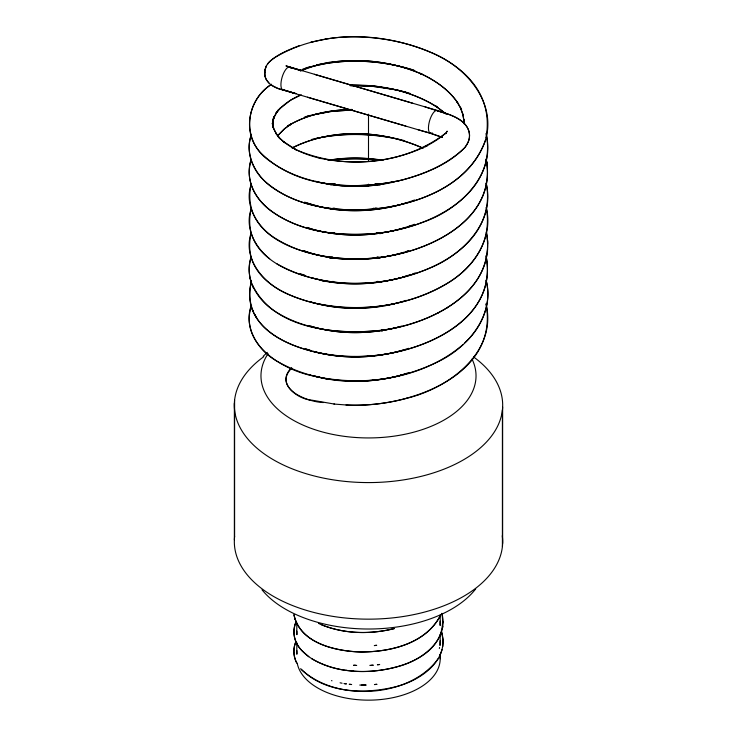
<?xml version="1.0" encoding="UTF-8"?>
<svg xmlns="http://www.w3.org/2000/svg" width="737" height="737" viewBox="0 0 737 737"><rect width="100%" height="100%" fill="white"/><g stroke="black" fill="none" stroke-linecap="round" stroke-linejoin="round"><path stroke-width="1.11" d="M463.923 123.715L463.951 119.505L464.08 121.375L462.772 114.014L463.389 115.764L460.726 108.486L456.756 101.43L457.732 102.784C448.511 89.398 434.664 80.029 420.072 73.341L421.619 74.059C388.74 59.9 351.236 56.841 316.422 65.04L318.43 64.616M296.827 631.102L296.965 634.437M296.827 650.614L296.965 653.949M252.312 284.74C274.017 329.863 335.814 334.57 379.518 330.572C428.842 325.22 497.65 292.349 486.475 232.284M487.461 252.432L487.535 249.023M487.627 244.048L487.701 240.63M352.977 671.085C387.671 674.235 449.892 659.431 441.868 613.322C449.229 640.564 420.891 660.785 397.722 666.617C369.504 674.466 337.279 673.701 311.539 658.611M265.016 69.739L265.007 76.307M442.725 627.251L442.799 626.312M443.066 622.793L443.149 621.844M440.035 625.087L440.173 621.208M264.694 72.263C263.864 82.314 274.422 88.302 282.925 89.978L430.445 133.369L442.209 137.432M442.771 646.644L443.094 640.094L441.5 631.637M439.915 645.566L440.173 640.72M265.007 69.868L266.352 66.008M264.629 72.77L265.071 69.361M265.053 69.49L266.297 66.09M250.773 258.079C244.196 279.415 257.895 300.641 275.592 311.723C304.943 330.25 341.24 333.824 375.142 330.839C425.608 326.767 497.963 293.823 486.319 232.192M485.996 137.939C500.607 56.307 385.617 27.748 325.091 39.264M250.617 161.099C244.785 181.523 257.112 202.435 274.275 213.15C301.93 231.685 336.662 235.822 369.228 233.915C421.269 231.188 497.816 198.741 486.411 134.724M251.188 232.837C242.233 259.074 264.03 283.865 286.831 293.676C324.096 310.259 367.385 312.709 406.262 300.355M439.353 648.459L439.574 647.501M250.856 185.162C239.341 247.088 327.136 262.483 371.061 258.272C421.933 255.251 498.838 222.03 486.088 159.091M251.428 134.447C244.748 152.227 253.178 172.495 267.734 183.66C298.697 208.967 341.701 212.44 380.052 208.35M251.16 159.671C238.41 203.79 292.801 228.599 327.937 232.542C359.61 236.992 392.425 233.703 422.393 222.463L423.13 222.169C458.985 209.898 496.646 174.844 485.978 133.526M251.206 305.569C243.45 327.449 258.042 350.701 277.038 361.222M251.299 208.626C237.102 267.273 320.917 285.716 362.991 283.146C416.156 282.004 498.746 249.631 486.263 183.172M251.409 208.433C244.315 227.051 254.882 247.254 269.668 258.742M251.381 256.716C247.844 267.034 248.774 278.494 253.574 288.296M446.18 133.13L446.032 133.6L446.263 132.89A11.921 8.945 -22.5 0 1 446.511 132.291L447.073 131.25L446.668 131.895M251.289 232.699C237.203 290.314 318.154 309.798 360.034 307.605C414.47 307.117 498.009 275.693 486.328 207.622M442.182 649.463L440.173 655.018M251.52 134.374C243.827 154.973 256.246 176.991 273.584 188.377C300.088 206.36 333.345 210.837 364.723 209.695L365.082 209.677C411.872 206.894 467.995 188.469 485.443 140.389C497.116 101.393 464.605 65.501 430.288 52.198C381.296 31.525 320.881 29.766 274.404 57.818C271.833 59.596 269.18 61.539 267.448 64.193M251.446 183.835C243.33 205.328 258.033 228.369 276.495 239.037C303.358 255.555 335.832 260.189 366.888 258.558C419.169 256.384 498.23 223.928 486.162 159.155M485.628 139.717C470.879 183.329 422.154 202.859 379.942 208.359M251.566 305.45C238.926 342.079 279.36 368.003 309.77 375.225C361.535 387.598 421.453 379.997 462.9 344.686M440.311 615.773C424.604 645.234 386.75 652.982 355.999 651.803C332.12 650.181 299.277 641.863 293.925 614.603C300.088 643.613 335.602 651.167 360.983 651.978C390.37 651.969 426.189 643.659 440.56 615.192M446.733 131.785L447.073 131.26M267.374 64.322L268.664 62.636M266.085 66.45L267.632 63.907M438.34 658.519C409.625 698.289 335.243 702.518 300.613 668.689M277.637 135.746L283.865 129.279L290.314 124.562L287.596 126.128C306.868 114.309 329.789 109.905 352.139 109.481M291.308 368.214C275.914 382.687 297.315 399.518 312.193 400.219L334.598 404.106M277.748 135.626L285.274 128.127L291.769 123.65L288.996 125.216C307.992 114.161 330.24 109.868 352.019 109.509M464.927 342.723C481.869 327.458 492.141 303.22 486.107 280.548M268.544 62.756C276.937 54.326 288.499 49.941 299.342 45.63M444.614 134.106L445.139 133.6C403.24 165.355 342.779 170.413 295.058 149.279L296.486 149.961L283.248 141.458L284.62 142.702L279.747 138.105L275.831 133.139L276.919 134.797L274.146 129.666L272.506 124.406L273.409 128.146L272.92 122.867L273.574 117.588L272.81 121.356L274.625 116.133L277.545 111.057L276.532 112.743L280.576 107.842L279.194 109.196L290.507 100.214L301.35 94.833M446.567 132.19C440.422 138.27 432.803 142.6 425.277 146.718L427.082 145.797C393.88 161.956 355.114 165.788 319.121 158.068L321.148 158.575C305.127 154.696 288.867 148.303 277.49 135.921L280.023 138.805L276.274 133.775L273.703 128.606L272.257 123.282L273.224 127.151L272.957 121.826L273.851 116.529L273.105 120.242L275.085 115.156L278.346 109.933L275.97 113.01C282.151 105.096 290.728 99.523 299.71 95.285M263.183 356.266L267.328 352.387M271.336 84.386C244.343 101.678 241.718 140.868 268.259 159.975C305.754 188.101 357.021 190.063 401.287 180.169C424.291 174.19 447.138 164.517 464.55 147.916C467.875 143.632 470.436 138.298 469.303 132.752C466.291 118.427 448.99 114.502 437.29 110.486L286.094 65.915M291.76 367.92C272.146 388.417 307.725 402.236 323.552 402.531M290 369.458L291.483 368.297M271.64 84.285C248.157 98.712 241.027 133.913 261.773 153.849C298.411 189.068 355.695 190.432 402.623 179.911C425.323 173.729 448.593 164.443 465.176 147.16C467.083 144.259 469.119 141.237 469.405 137.662C470.934 120.96 450.86 114.604 438.064 110.992M437.354 313.4L438.275 312.875M447.212 307.771L448.289 307.154M292.073 148.026C332.461 127.565 382.365 130.025 423.121 148.22M292.617 147.64C332.737 127.86 381.895 129.998 422.301 147.87M300.327 70.798L318.596 64.58M300.392 70.77L308.554 67.537M346.012 404.972L346.528 405.009C404.152 408.501 499.05 378.155 486.153 304.473M409.164 226.287L414.461 224.269M412.444 273.971L415.382 272.93M405.046 252.036L408.307 250.902M414.562 199.994C387.929 209.981 358.772 212.855 330.637 208.893L331.466 209.032L321.774 207.254L307.255 203.071M405.193 251.953L408.445 250.847M401.803 228.599L409.975 225.946M408.657 348.315C377.998 358.56 344.207 359.868 312.967 351.337M304.528 117.1L307.817 116.041M402.347 277.195L411.053 274.413M407.119 373.272C387.929 379.573 367.57 381.932 347.422 381.222M406.548 398.358L407.045 398.21C448.676 388.15 497.834 352.166 485.978 303.736M302.806 69.085C339.038 57.541 378.901 59.034 414.94 70.595M409.726 372.48L400.2 375.446L400.698 375.299C383.268 379.997 365.147 381.941 347.118 381.222L347.634 381.259L336.45 380.403M400.357 204.665L405.332 203.145M417.474 394.958L418.155 394.746M405.138 227.493C375.759 236.54 343.737 237.609 313.98 229.668M399.565 326.777L401.619 326.159M307.246 116.308L310.305 115.405M396.46 327.624L400.771 326.399M406.557 276.071C379.38 284.473 350.112 286.196 322.18 280.696M403.95 252.34C371.531 261.727 335.915 262.317 303.939 250.866M404.106 252.321C371.577 261.699 335.851 262.363 303.773 250.801M404.208 349.835C374.792 358.412 342.88 359.628 313.262 351.346M306.095 67.758L328.352 63.014L340.89 61.687C365.276 59.992 389.974 62.709 413.319 70.015M400.735 228.866C370.186 237.093 337.085 237.443 306.887 227.512M401.26 277.545C371.899 285.532 340.208 286.26 310.94 277.517M407.082 398.229C387.487 403.572 367.09 405.811 346.795 405.037M308.932 115.773L330.084 111.536L351.798 110.006M394.295 628.578C369.403 634.769 342.079 634.124 318.495 623.41M390.665 182.702L395.133 181.661M397.363 181.136L399.601 180.611M399.362 204.978C368.445 212.919 334.819 213.242 304.639 202.122M398.542 327.09C369.882 334.34 339.112 334.856 310.701 326.187M394.138 628.624C370.287 634.529 344.354 634.05 321.424 624.727M392.148 182.343L375.529 185.254L363.553 186.24L341.019 185.816L330.047 184.48M311.668 139.459C338.449 132.89 366.63 132.817 393.641 138.095M312.414 114.871L333.612 111.103L351.798 110.053M395.447 327.845C367.008 334.506 336.579 334.589 308.656 325.524M310.885 42.239L312.893 41.806M311.134 42.166L325.367 39.218M316.624 64.994L329.347 62.359L327.753 62.7C359.453 57.762 392.683 61.374 422.135 74.299L420.587 73.589C437.207 81.319 453.347 92.687 461.528 109.592M384.714 305.846L394.387 303.902M314.939 138.713C338.679 133.572 363.369 133.296 387.321 137.165M328.002 160.353C346.169 157.11 364.889 157.359 383.083 160.242M329.798 282.013L333.032 281.442M330.019 281.995L333.262 281.451M331.558 208.635L333.64 208.285M391.375 206.572L391.844 206.498M376.994 185.07L388.961 183.145L388.436 183.227M331.254 257.36L330.425 257.489L332.599 257.231M392.959 206.259L393.484 206.185M328.582 160.334C346.114 157.451 364.115 157.561 381.665 160.261M330.388 184.766L334.874 184.13M331.438 208.672L334.764 208.203M330.802 209.078L335.123 208.47M331.254 233.122L334.395 232.68M332.046 160.132C347.33 158.215 362.871 158.28 378.155 160.132M330.72 184.416L334.893 183.835M382.558 306.205C359.813 309.715 336.192 309.172 313.99 302.806M331.825 160.334C347.413 158.271 363.295 158.326 378.892 160.298M330.987 184.195L333.069 183.928M329.375 257.674L332.7 257.241M374.313 645.584L376.524 645.317M374.442 684.581L376.607 684.314M377.399 664.756L379.537 664.498M377.491 664.719L379.675 664.479M331.033 209.013L335.446 208.543M331.899 232.938L334.045 232.708M374.571 645.548L376.69 645.326M329.752 258.051L333.041 257.72M331.106 184.582L335.565 184.139M374.82 684.526L376.966 684.314M330.185 257.959L332.451 257.747M365.11 186.175L377.104 185.061M370.951 665.364L373.106 665.189M369.827 665.382L373.125 665.207M350.692 85.059L374.838 86.091L395.99 89.813L406.732 92.853L406.115 92.678C420.486 97.441 434.498 104.074 446.014 114.051M350.029 85.676C368.786 85.068 387.607 87.408 405.746 92.162M350.582 85.105C380.614 84.405 411.449 90.891 437.124 106.939L435.079 105.603L445.461 113.526M365.423 186.139L342.558 185.945L322.115 182.951M366.206 685.051L359.757 685.06M350.95 85.658L371.54 86.192L397.225 90.043M361.333 685.097L365.699 685.042M356.699 665.4L353.677 665.253M353.769 665.253L355.897 665.382M333.925 404.042L346.528 405.009M374.838 184.121L380.301 184.72M373.641 208.414L378.965 208.884M349.531 684.314L351.65 684.516M301.23 649.914C294.266 642.563 291.668 631.158 296.053 621.816C284.629 651.444 323.525 668.127 346.593 670.384M376.552 257.71L379.739 258.042M377.298 281.396L381.554 281.995M375.022 184.139L380.246 184.711M375.695 208.23L379.085 208.599M346.289 670.357L353.198 671.103M376.662 257.72L380.089 258.097M377.823 281.46L379.951 281.691M375.953 183.863L380.255 184.361M349.2 684.277L351.282 684.526M377.104 233.251L380.43 233.647M376.939 257.075L380.089 257.453M376.607 183.881L379.942 184.296M373.318 208.285L378.689 208.958M376.782 232.781L380.172 233.205M376.57 233.067L379.841 233.491M377.372 257.222L379.509 257.499M337.178 380.458L326.583 378.975L313.059 375.658M375.363 208.129L379.592 208.755M377.206 232.781L379.426 233.122M344.336 683.577L346.399 683.89M344.078 683.558L346.114 683.872M340.079 682.812L342.06 683.199M319.591 182.407L328.997 184.268M388.463 137.322L390.693 137.773M327.265 379.039L317.325 376.92L317.868 377.04M317.352 303.598C360.55 312.516 407.432 306.445 445.784 284.178C472.316 269.475 494.177 238.862 486.199 207.475M394.71 138.28L404.742 140.693M321.056 280.401L323.082 280.898M398.266 90.31L407.607 92.696M315.583 181.284L319.969 182.454M286.131 65.925L302.096 70.715M313.584 375.888L316.799 376.754M418.119 129.749L431.375 133.415M412.738 103.263L314.395 74.326M307.476 97.201L405.82 126.128M290.544 67.601L301.184 70.651L288.84 67.039M331.475 680.638L332.009 680.795M313.336 302.714L314.487 303.045L310.388 301.709M305.634 348.97L311.088 350.665M406.787 92.411L410.076 93.442M425.028 106.874L447.571 114.124M295.178 93.581L282.151 89.463L296.099 93.645L278.07 88.431L271.483 85.206M306.905 227.411L312.912 229.4M429.662 132.863L442.255 137.266M305.689 348.896L310.894 350.637M302.603 274.579L305.744 275.721M303.653 250.829L305.21 251.464M300.254 273.584L305.385 275.73M310.084 374.663L310.747 374.949M276.872 263.8C324.225 290.7 384.64 288.333 433.467 266.518C464.927 252.515 495.614 220.022 486.052 183.108M277.941 361.747C327.845 389.882 392.388 385.617 442.274 359.573C470.234 344.64 494.969 313.271 486.079 280.023M308.775 656.731L301.875 650.587M268.941 83.041L266.232 79.522L264.942 76.077M301.23 669.371C325.321 693.176 363.756 694.429 394.949 686.921C419.307 681.32 449.791 660.859 441.675 632.18M486.153 256.236C498.857 326.141 410.002 357.62 354.589 356.422C313.538 357.602 236.374 336.348 251.538 280.852C236.448 342.622 325.929 360.393 369.652 355.879C421.61 353.18 499.142 319.784 485.987 255.702M461.611 109.712L460.385 107.399L462.937 114.668L464.144 122.056M251.566 307.992L253.427 311.631M254.882 314.45L256.697 317.997M296.947 663.374C293.409 656.943 292.875 649.011 295.684 642.213C293.04 648.698 293.39 656.16 296.467 662.443M294.643 618.5L294.993 619.439M295.998 622.175L296.338 623.106M249.917 277.941L250.884 280.668M486.346 160.095L487.212 163.374M502.634 406.925L502.634 543.51M502.404 410.002L502.404 546.578M440.192 615.146L440.192 625.483M440.192 634.658L440.192 644.986M440.192 654.17L440.192 658.758M368.5 114.18L368.5 161.228M368.5 184.186L368.5 186.479M296.808 623.18L296.808 634.658M296.808 642.692L296.808 654.17M234.596 400.237L234.596 536.812M234.366 403.305L234.366 539.889M475.706 588.891A117.441 67.804 0 0 1 369.366 629.011A117.441 67.804 0 0 1 262.013 589.793M502.275 535.771A134.171 77.459 0 0 1 369.191 619.154A134.171 77.459 0 0 1 234.624 536.573M439.805 654.484A71.692 41.392 0 0 1 375.907 699.929A71.692 41.392 0 0 1 297.195 663.033M473.513 356.901A134.171 77.459 0 0 1 459.593 461.988A134.171 77.459 0 0 1 277.048 461.804A134.171 77.459 0 0 1 263.791 356.68M472.03 359.085A107.528 62.083 0 0 1 363.525 437.87A107.528 62.083 0 0 1 268.093 353.631M284.371 89.859A11.949 4.431 -73.6 0 1 282.124 77.192A11.949 4.431 -73.6 0 1 290.866 68.007M432.416 132.973A11.949 4.431 -73.6 0 1 429.478 121.181A11.949 4.431 -73.6 0 1 438.386 111.407M382.07 331.475A11.949 6.9 0 0 1 381.969 329.559M334.266 233.067L331.125 233.472L334.312 233.076"/></g></svg>
